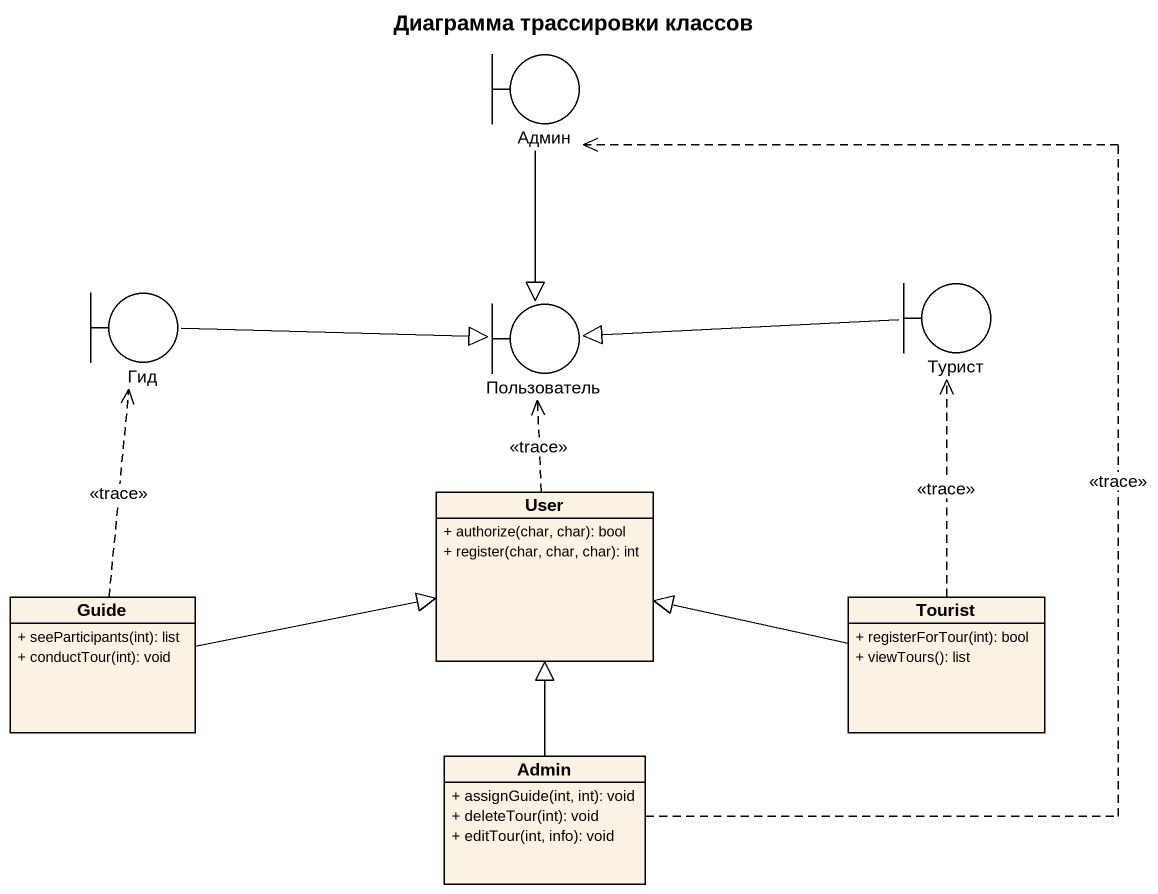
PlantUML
@startuml
title Диаграмма трассировки классов
allowmixing
hide circle
hide empty members
skinparam classAttributeIconSize 0
boundary Админ
boundary Гид
boundary Пользователь
boundary Турист
class User {
  + authorize(char, char): bool
  + register(char, char, char): int
}
class Guide {
  + seeParticipants(int): list
  + conductTour(int): void
}
class Tourist {
  + registerForTour(int): bool
  + viewTours(): list
}
class Admin {
  + assignGuide(int, int): void
  + deleteTour(int): void
  + editTour(int, info): void
}
Админ --|> Пользователь
Гид -right-|> Пользователь
Турист -left-|> Пользователь
User .up.> Пользователь : <<trace>>
Guide .up.> Гид : <<trace>>
Guide -right-|> User
Tourist .up.> Турист : <<trace>>
Tourist -left-|> User
Admin .up.> Админ : <<trace>>
Admin -up-|> User
@enduml
